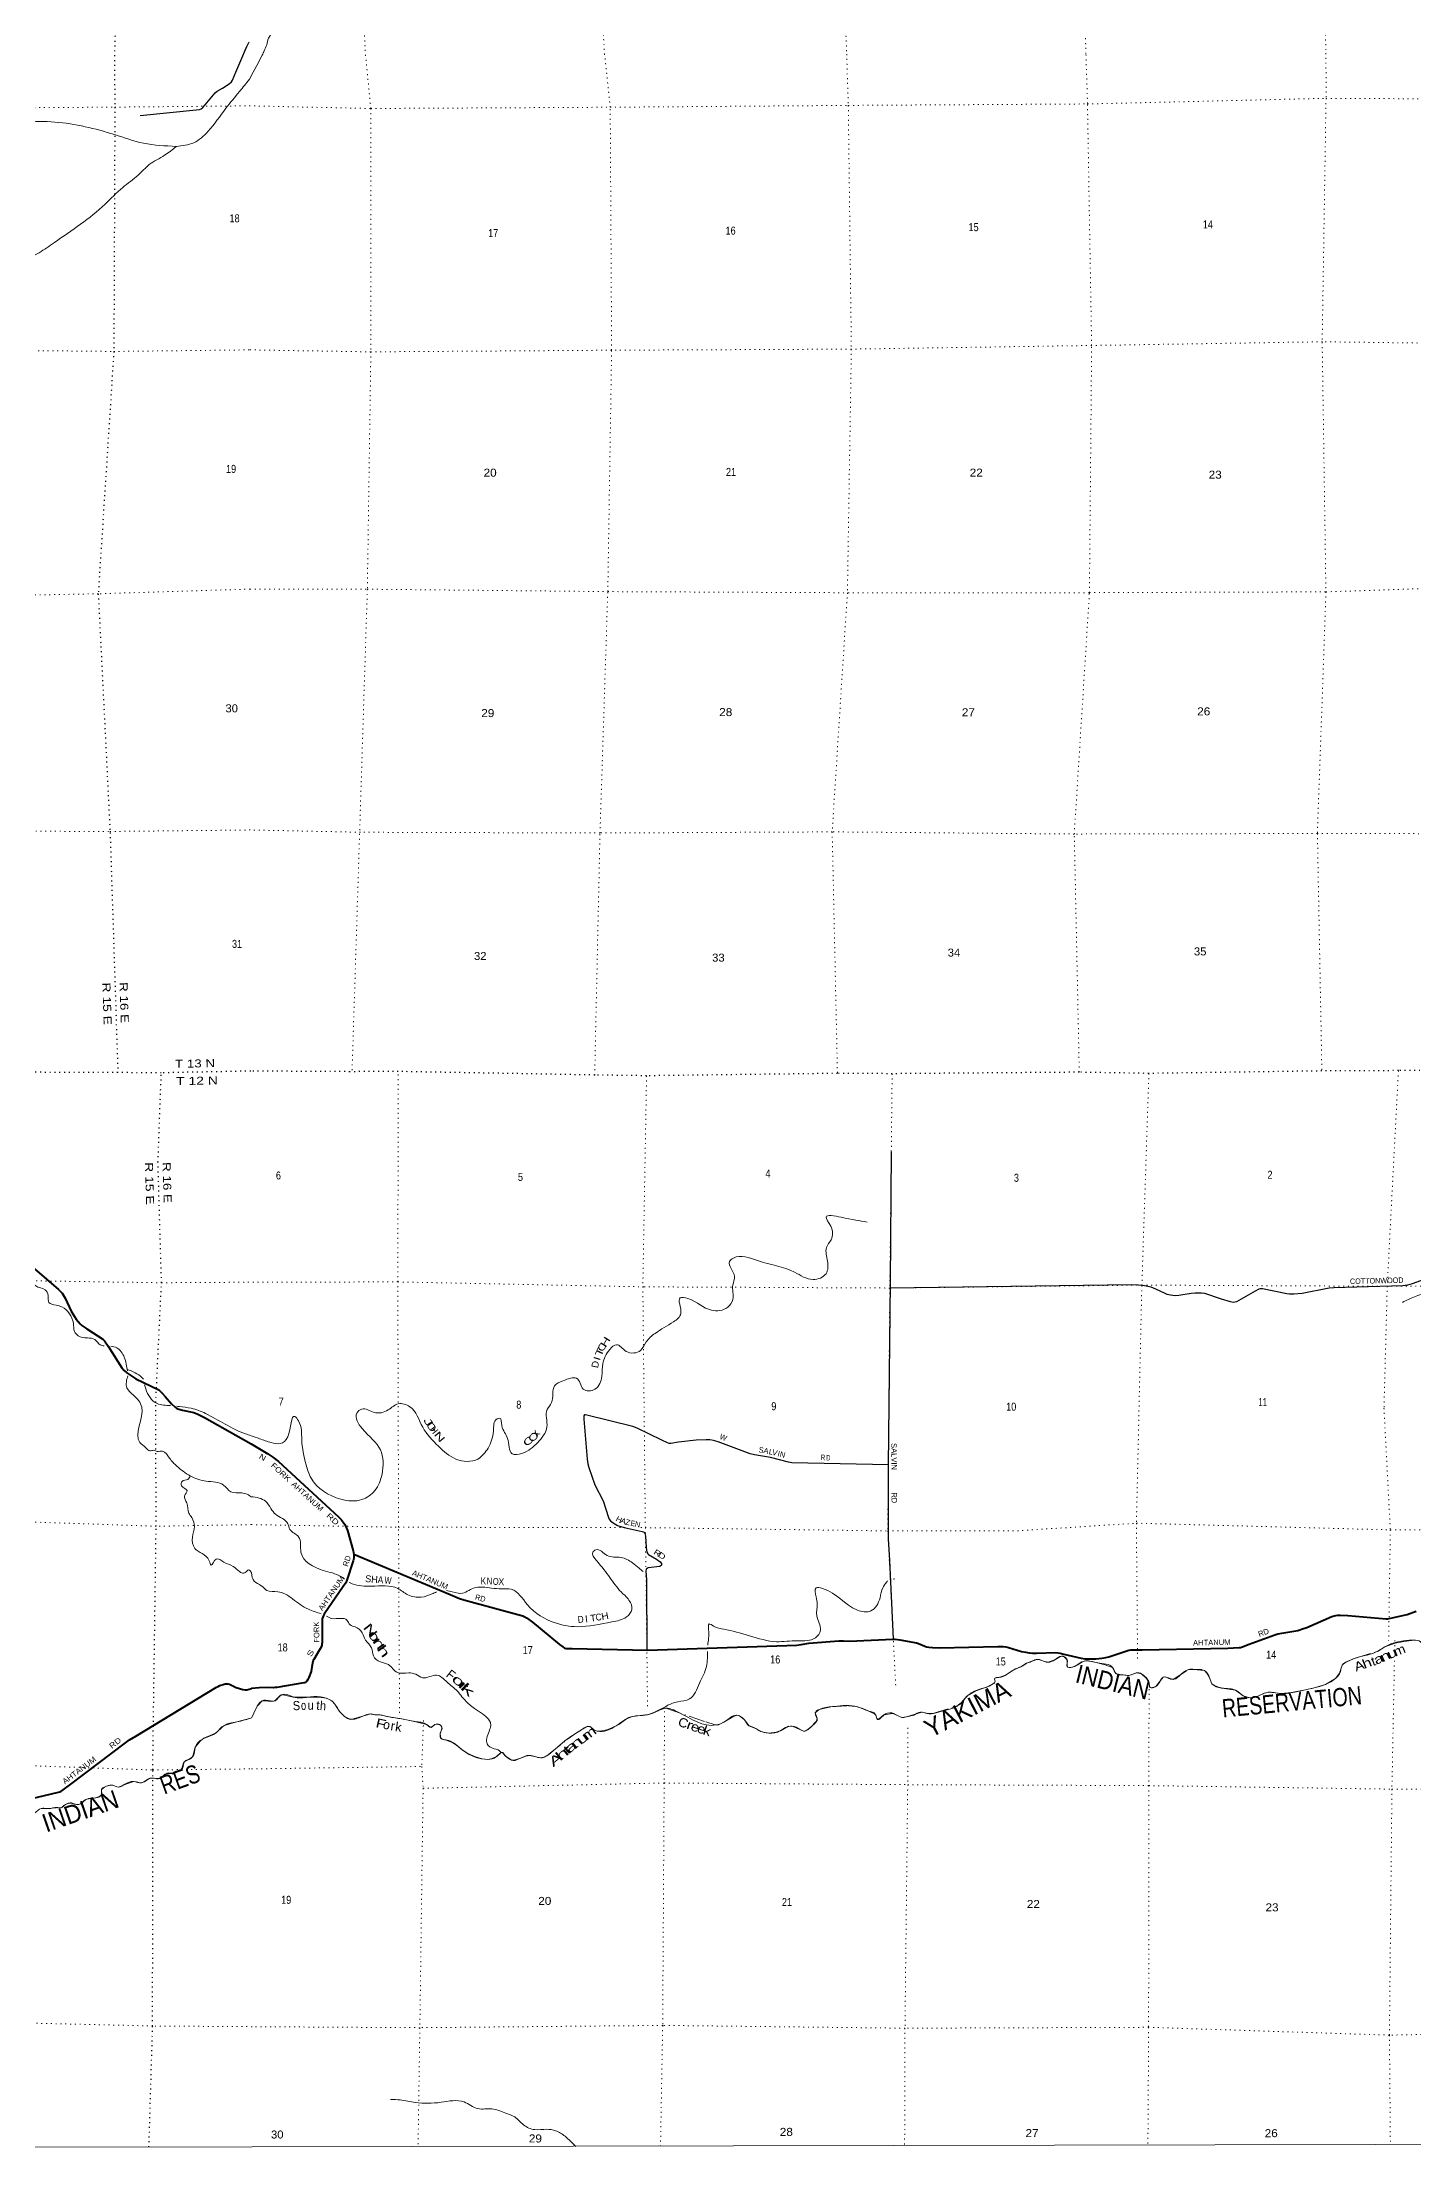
# Model space of a CAD drawing. Header units: feet. Extents: x -6 to 252658, y -374658 to -170635.
# Drawn here: x 26989 to 56992, y -366365 to -320318 of the extents above; entities that cross this region are included whole.
import ezdxf
from ezdxf.enums import TextEntityAlignment as Align

# ---------------------------------------------------------------- set-up
doc = ezdxf.new("R2010")
doc.units = ezdxf.units.FT
doc.header["$LTSCALE"] = 70
doc.linetypes.add('DOT_DASHED', pattern=[7.7, 5, -1.2, 0.3, -1.2])
doc.linetypes.add('DOTTED', pattern=[1.5, 0.3, -1.2])
for name, color, linetype, lineweight in [('26', 7, 'Continuous', 40), ('27', 7, 'Continuous', 13), ('29', 7, 'Continuous', 25), ('30', 7, 'Continuous', 13), ('39', 7, 'Continuous', 13), ('4', 7, 'Continuous', 13), ('44', 7, 'DOT_DASHED', 13), ('6', 7, 'DOTTED', 25), ('7', 7, 'DOTTED', 13)]:
    doc.layers.add(name, color=color, linetype=linetype, lineweight=lineweight)
doc.layers.add('41', color=7, linetype='Continuous')

msp = doc.modelspace()

# ---------------------------------------------------------------- linework, layer by layer
at = {"layer": '26'}
for points in [[(26505.6, -346874.56), (27349.93, -347591.6), (27427.03, -347677.85), (27493.44, -347785.36), (27626.37, -348069.49)], [(27626.37, -348069.49), (27733.82, -348246.96), (27819.87, -348345.28), (27858.1, -348383.52), (27963.63, -348457.3), (28319.48, -348684.26), (28351.11, -348715.92), (28369.57, -348739.66), (28433.55, -348835.85), (28732.14, -349305.83), (28782.17, -349366.2), (28841.98, -349419.01), (29040.14, -349544.77), (29545, -349790.9), (29617.92, -349859.52), (29680.77, -349934.37), (29815.66, -350096.94), (29898.38, -350170.77), (29934.3, -350194.55), (29976.48, -350210.38), (30058.76, -350229.99), (30308.67, -350286.88), (30397.78, -350320.41), (30542.01, -350393.6), (31561.74, -350972.13)], [(31561.74, -350972.13), (31925.86, -351186.41), (32032.43, -351259.78), (32158.56, -351357.14), (33474.4, -352562.27), (33529.02, -352620.47), (33572.65, -352681.59), (33607.55, -352733.98), (33646.1, -352813.29), (33665.73, -352867.87), (33791.54, -353306.64), (33801.04, -353355.7), (33804.36, -353384.14)], [(33804.36, -353384.14), (33809.02, -353424), (33804.63, -353468.18), (33788.89, -353526.44), (33654.15, -353952.31), (33629.38, -354007.37), (33573.78, -354090.92), (33155.93, -354697.6), (33139.97, -354725.57), (33126.89, -354760.5), (33116.7, -354799.79), (33113.69, -354848.26), (33111.56, -355047.13), (33115.43, -355276.13), (33112.35, -355319.35), (33110.18, -355334.64), (33105.08, -355373.19), (33089.08, -355413.94), (33055.09, -355470.98), (32928.52, -355681.91), (32916.74, -355704.28), (32910.92, -355726.11), (32890.28, -355844.63), (32883.29, -355899.29), (32871.65, -355945.86), (32823.9, -356081.67), (32800.39, -356126.32), (32778.57, -356159.79), (32763.66, -356178.36), (32758.57, -356183.45), (32751.3, -356187.82), (32738.94, -356192.18), (32715.44, -356198.18), (32123.31, -356294.66), (32081.16, -356300.69), (32044.82, -356303.15), (31908.56, -356298.69), (31739.39, -356304.61), (31569.1, -356320.91)], [(33804.36, -353384.14), (35911.84, -354265.47), (36120.52, -354351.83), (36210.68, -354381.03), (37475.02, -354721.32), (37502.95, -354728.14), (37529.13, -354742.69), (37581.36, -354775.55), (37711.75, -354869.95), (38305.52, -355354), (38376.34, -355411.41), (38415.85, -355436.35), (38444.7, -355444.88), (38466.51, -355446.34), (38578.42, -355448.39), (40230.17, -355480.38), (43493.65, -355369.61), (43589.05, -355360.47), (43756.59, -355329.41), (44414.93, -355277.12), (44514.07, -355276.06), (44645.73, -355281.12), (45595.08, -355240.86), (45647.8, -355241.87), (45745.59, -355256.92), (46112.84, -355321.16), (46136.5, -355326.28), (46156.86, -355333.56), (46297.43, -355397.48), (46334.3, -355410.69), (46380.84, -355417.97), (46461.99, -355425.59), (46622.55, -355429.59), (47889, -355399.34), (48007.63, -355402.7), (48070.18, -355409.97), (48123.8, -355421.42), (48412.76, -355507.77), (48502.14, -355527.85), (48577.31, -355539.9), (48651.23, -355547.5), (48735.86, -355547.92), (49153.33, -355535.83), (49203.18, -355538.05), (49255.54, -355548.24), (49337.96, -355565.94), (49715.22, -355656.3), (49792.23, -355669.03), (49885.31, -355673.39), (50032.32, -355668.32), (50166.75, -355656.66), (50251.1, -355645.02), (50317.34, -355628.12), (50758.7, -355482.02), (50801.13, -355475.42), (50822.7, -355473.31), (51050, -355473.38), (52918.56, -355435.05), (53167.43, -355422.97), (53198.51, -355420.19), (53221.78, -355412.91), (53388.25, -355348.63), (53948.34, -355143.69), (54012.99, -355127.67), (54102.9, -355111.53), (54450.16, -355049.23), (54496.59, -355039.63), (54535.86, -355025.08), (54647.85, -354984.33), (55198.96, -354747.85), (55244.9, -354731.83), (55284.17, -354721.65), (55327.81, -354714.37), (55375.6, -354713.69), (55548.2, -354725.72), (56387.36, -354796.6), (56421.54, -354795.88), (56453.32, -354789.92), (56778.5, -354719.59), (56846.23, -354701.28), (57039.47, -354631.18)], [(26457.77, -358799.34), (27347.07, -358589.58), (27373.41, -358581.4), (27401.16, -358569.05), (27445.83, -358537.91), (27613.32, -358414.31), (28813.26, -357504.82), (28896.91, -357445.28), (29036.05, -357359.69), (30800.42, -356291), (30836.56, -356273.43), (30877.68, -356256.45), (30967.57, -356225.68), (30990.27, -356218.39), (31001.57, -356215.82), (31008, -356215.56), (31021.36, -356215.56), (31048.61, -356218.14), (31086.12, -356224.37), (31102.07, -356228.94), (31116.2, -356235.88), (31200.28, -356285.33), (31213.11, -356291.18), (31231.35, -356297.6), (31376.77, -356338.61), (31431.83, -356350.07), (31453.42, -356350.07), (31469.14, -356347.2), (31569.1, -356320.91)]]:
    msp.add_lwpolyline(points, dxfattribs=at)
at = {"layer": '29'}
for points in [[(31380.44, -320616.6), (31414.08, -320530.26), (31436.05, -320477.16), (31464.43, -320413.07), (31490.07, -320366.38), (31502.76, -320341), (31512.04, -320326.1), (31517.76, -320318.35)], [(29135.28, -321924.41), (30432.79, -321789.45), (30468.95, -321776.72), (30506.53, -321746.64), (30554.13, -321692.14), (30773.19, -321429.21), (30820.73, -321393.17), (30932.75, -321328.16), (31082.32, -321227.71), (31128.81, -321183.29), (31153.74, -321148.74), (31226.87, -320973.6), (31380.44, -320616.6)], [(45560.78, -344585.2), (45535.06, -347442.95), (45494.51, -351440.32), (45490.23, -353044.42), (45520.1, -353519.25), (45603.12, -355232)], [(57868.24, -347145.11), (56951.03, -347473.81), (56853.83, -347502.76), (56748.57, -347518.05), (55237.7, -347555.4), (55137.55, -347566.4), (54550.33, -347681.22), (54364.22, -347698.3), (54271.01, -347698.3), (54210.11, -347691.92), (53680.87, -347582.11), (53626.06, -347579.48), (53603.51, -347590), (53516.4, -347628.73), (53108.2, -347863.96), (53075.82, -347874.29), (53045.75, -347877.3), (52982.15, -347864.72), (52782.62, -347802.42), (52417.34, -347681.76), (52349.6, -347671.44), (52208.37, -347671.23), (52117.41, -347683.21), (51846.93, -347726.77), (51769.38, -347731.39), (51667.15, -347719.36), (51591.98, -347701.31), (51555.18, -347685.68), (51343.98, -347585.05), (51245.75, -347546.31), (51099.49, -347516.58), (50971.5, -347500.58), (50825.24, -347496), (45532.52, -347562.37)], [(45497.08, -351425.97), (43389.53, -351383.48), (43314.01, -351370), (42916.74, -351269.54), (42571.13, -351209.81), (42478.47, -351187.94), (41776.38, -350924.71), (41675.52, -350897.3), (41589.96, -350882.59), (41511.78, -350879.58), (41297.47, -350887.51), (40908.92, -350933.93), (40740.62, -350960.41), (40705.97, -350960.81), (40663.87, -350948.77), (40543.15, -350892.09), (40003.24, -350629.36), (39907.67, -350592.3), (38903.41, -350339.6), (38870.33, -350333.58), (38849.34, -350338.42), (38837.26, -350357.65), (38840.52, -350432.83), (38910.97, -351302.17), (38925.97, -351406.04), (38947.02, -351490.28), (39074.12, -351864.79), (39261.13, -352216.51), (39377.99, -352581.61), (39393.52, -352616.88), (39423.59, -352649.97), (39449.12, -352675.56), (39498.89, -352713.51), (39573.93, -352752.26), (39644.57, -352777.84), (39718.21, -352800.14), (40113.63, -352883.12), (40153.48, -352902.98), (40169.27, -352926.74), (40182.73, -352989.73), (40202.62, -353233.23), (40218.05, -353336.6), (40236.09, -353375.71), (40253.25, -353392.58), (40424.46, -353490.8), (40504.52, -353547.96), (40533.68, -353584.37), (40537.59, -353602.11), (40534.58, -353620.16), (40499.11, -353648.37), (40242.71, -353684.03), (40200.83, -353710.41), (40194.06, -353755.94), (40208.42, -353945.09), (40214.26, -355480.92)]]:
    msp.add_lwpolyline(points, dxfattribs=at)
at = {"layer": '39'}
msp.add_line((45602.58, -353931.14), (45638.81, -353924.99), dxfattribs=at)
msp.add_lwpolyline([(31522.75, -321131.21), (31607.82, -320976.89), (31722.09, -320761.96), (31767.8, -320665.92), (31801.83, -320601.33)], dxfattribs=at)
for points in [[(31801.83, -320601.33), (31845.67, -320507.18), (31900.6, -320375.86), (31941.32, -320232.62), (31990.73, -320147.61), (32021.99, -320060.79), (32101.48, -319965.4), (32192.62, -319831.67), (32274.35, -319758.37), (32402.36, -319682.56), (32466.61, -319667.78), (32514.82, -319659.21), (32574.9, -319630.39), (32680.13, -319496.51), (32796.36, -319448.98), (32853.36, -319321.65), (32900.53, -319216.56), (32994.01, -319112.97), (33109.64, -319009.14), (33205.24, -318915.58), (33270.46, -318804.25), (33315.71, -318707.22), (33309.1, -318655.01), (33356.12, -318535.83), (33354.97, -318429.26), (33335.92, -318342.99), (33333.39, -318294.75), (33364.46, -318189.83), (33405.46, -318072.73), (33474.86, -317975.44), (33564.75, -317912.11), (33660.68, -317848.72), (33693.96, -317761.87), (33707.03, -317667.21), (33717.45, -317514.25), (33766.26, -317374.94), (33837.24, -317237.41), (33886.25, -317116.21), (33917.45, -317023.35), (33980.75, -316920.09), (34029.89, -316810.95), (34111.1, -316689.4), (34173.14, -316656.54), (34231.49, -316653.89), (34315.97, -316648.94), (34373.16, -316539.72), (34422.63, -316460.74), (34556.61, -316378.83), (34670.39, -316291.11), (34717.8, -316208.13), (34769.37, -316137.18), (34853.59, -316108.1), (34929.01, -316008.73), (35018.75, -315931.32), (35118.64, -315861.85), (35188.54, -315810.81), (35292.41, -315737.27), (35377, -315742.38), (35473.65, -315745.35), (35517.45, -315700.62), (35583.24, -315641.58), (35685.47, -315602.25), (35781.9, -315585.1), (35922.09, -315519.21), (36016.46, -315498.07), (36047.73, -315411.25), (36081.05, -315328.43), (36134.89, -315281.58), (36182.65, -315230.78), (36378.84, -315132.1), (36464.78, -315074.85), (36505.97, -314975.85), (36573.23, -314866.52), (36673.19, -314803.08), (36754.99, -314735.81), (36842.34, -314624.25), (36901.98, -314555.22), (36901.77, -314535.11), (36875.12, -314491.15), (36856.53, -314447.11), (36889.96, -314374.34), (36893.27, -314307.94), (36898.65, -314247.55), (36986.06, -314140), (37053.46, -314044.74), (37135.52, -314001.61), (37218.19, -314014.78), (37284.52, -314006.01), (37358.9, -313997.15), (37417.12, -313982.44), (37442.45, -313905.74), (37498.31, -313858.87), (37595.62, -313737.14), (37653.37, -313493.16), (37666.04, -313362.3), (37672.46, -313211.39), (37681.37, -313104.7)], [(31522.75, -321131.21), (31308.37, -321396.13), (31009.08, -321764.42), (30618.17, -322268.14), (30305.95, -322517.9), (29922.08, -322597.29)], [(29922.08, -322597.29), (29207.04, -322528.44), (28573.68, -322340.32), (27267.43, -322064.92), (26601.36, -322088.19), (26091.4, -322269.1), (25043.43, -322649.23), (24624.22, -322853.56), (24287.91, -323111.54), (23190.64, -323634.83), (22805.54, -323824.82), (22286.91, -323919.33), (21474.65, -324046.28), (20942.48, -323935.8), (20626.22, -323900.05), (20239.99, -323931.2), (19876.76, -323801.3), (19547.64, -323657.07), (19217.12, -323597.3), (18908.13, -323452.91), (18573.94, -323443.44), (18259.31, -323355.39), (17771.89, -323027.4), (17192.05, -323005.76), (16705.04, -323017.58), (16317.79, -322905.97), (15927.48, -322931.12), (15486.2, -322864.16), (15101.39, -322812.86), (14735.82, -322636.74), (14244.14, -322276.6), (13958.08, -322242.62), (13624.64, -322337.71), (13306.63, -322340.18), (12827.67, -322351.94), (11908.89, -322501.84), (11049.74, -322544.7), (10528.86, -322323.53), (10203.83, -322187.31), (9448.52, -322116.76), (9141.22, -322207.62), (8630.73, -322314.14), (7647.57, -322468.55), (7311.57, -322487.25), (6798.32, -322489.22), (6621.88, -322585.1), (6426.65, -322586.61), (6247.72, -322616.15), (5998.38, -322650.26), (5725.58, -322783.08), (5522.29, -322782.65), (5087.28, -322747.82), (4604.15, -322739.5), (3820.49, -322926.56), (3382.54, -323044.57), (2963.57, -323001.58), (2502.93, -323041.35), (2008.58, -323153.77), (1473.4, -323184.06), (1215.27, -323115.69), (603.26, -323098.32), (240.87, -323087.06), (-2.49, -323113.07)], [(29924.78, -322596.73), (29667.84, -322792.3), (29333.16, -322995.97), (29089.23, -323225.09), (28751, -323495.15), (28367.16, -323862.08), (27258.04, -324699.14), (26921.49, -324922.94), (26558.38, -325092.66), (25849.57, -325331.41), (25676.91, -325393.07)], [(16091.92, -344005.03), (16363.24, -343948.64), (16527.08, -343778.46), (16756.34, -343750.54), (16926.25, -343586.34), (17098.77, -343504.57), (17462.23, -343385.13), (17825.42, -343281.59), (18165.99, -343283.15), (18573.45, -343406.66), (18889.8, -343454.48), (19112.18, -343307.97), (19499.48, -343144.1), (19962.47, -343150.56), (20347.91, -343008.83), (20475.49, -342834.91), (20597.7, -342755.54), (20876.03, -342833.81), (21215.93, -342796.99), (21427.16, -342781.27), (21573.52, -342983.23), (21743.29, -343080.44), (21928.48, -343083.02), (22163.57, -343024.9), (22442.02, -343121.26), (22681.99, -343183.75), (22839.19, -343212.69), (22910.61, -343348.87), (23080.7, -343490.32), (23274.54, -343577.29), (23425.65, -343879.74), (23609.85, -344025.1), (23799.69, -344114.12), (23861.62, -344330.8), (23991.75, -344514.79), (24100.96, -344588.34), (24092.19, -344769.38), (24125.66, -344946.07), (24218.18, -344937.31), (24265.44, -345071.66), (24366.99, -345199.57), (24417.78, -345265.53), (24809.75, -345473.62), (24951.41, -345581.1), (25109.07, -345674.39), (25165.07, -345623.68), (25217.6, -345651.43), (25266.71, -345763.65), (25484.41, -345808.21), (25664.54, -345947.57), (25948.74, -346285.19), (26164.61, -346637.41), (26232.2, -346801.77), (26281.65, -346962.25), (26408.96, -347031.64), (26470.23, -347155.84), (26608.06, -347291.5), (26778.15, -347432.95), (26851.21, -347516.83), (27053.08, -347599.72), (27118.39, -347725.89), (27137.61, -347880.58), (27292.98, -347935.67), (27422.1, -347976.9), (27672.21, -348332.88), (27697.64, -348511.64), (27776.81, -348605.54), (27980.43, -348652.21), (28143.75, -348691.16), (28257.28, -348804.9), (28344.29, -348828.88)], [(63109.18, -345331.78), (62956.75, -345375.01), (62783.52, -345438.69), (62495.63, -345516), (62032.23, -345709.27), (61600.9, -345922.77), (61324.25, -346156.99), (61177.39, -346176.53), (60739.98, -346398.06), (60430.48, -346378.75), (60060.21, -346447.69), (59725.64, -346609.29), (59328.4, -346837), (59003.49, -347073.04), (58687.73, -347097.96), (58238.09, -347351.61), (57918.07, -347422.76), (57585.91, -347507.94), (57319.84, -347641.65), (57001.62, -347753.03), (56741.63, -347876.7)], [(45030.28, -346121.64), (44463.91, -346014.86), (44134.25, -346007.54), (44235.72, -346209.05), (44244.22, -346506.72), (44144.82, -346677.27), (44167.38, -346975), (44133.79, -347248.38), (43851.67, -347375.98), (43446.4, -347217.54), (42635.55, -346960.99), (42109.11, -346906.65), (42026.3, -346980.73), (42133.13, -347310.97), (42095.98, -347495.84), (42094.32, -347811.57), (41984.87, -347982.09), (41628.69, -348047.07), (41111.36, -347789.64), (40944.58, -347774.91), (40958.88, -348114.84), (40801.11, -348299.25), (40395.68, -348555.08), (40199.7, -348741.35), (40076.1, -348925.89), (39766.39, -348946.8), (39548.02, -348801.15), (39404.75, -348903.16), (39253.55, -349217.68), (39228.77, -349493.73), (39080.55, -349772.69), (38825.23, -349773.71), (38677.71, -349533.82), (38547.04, -349533.31), (38381.89, -349590.99), (38198.38, -349698.87), (38132.11, -350068.65), (38036.84, -350219.11), (38028.81, -350601.18), (37828.01, -350940.27), (37482.97, -351180.26), (37269.85, -351185.46), (37169.08, -350849.22), (37043.89, -350569.19), (36992.46, -350408.1), (36942.12, -350423.99), (36858.28, -350693.15), (36741.76, -351062.74), (36519.37, -351301.19), (36040.89, -351303.35), (35658.37, -351022.31), (35312.76, -350604.67), (35029.63, -350157.11), (34778.65, -350095.8), (34558.83, -350227.68), (34248.94, -350282.78), (33975.92, -350209.31), (33872.93, -350297.4), (33989.76, -350637.73), (34389.41, -351101.83), (34422.81, -351632.89), (34266.14, -351990.25), (33983.66, -352188.25), (33519.31, -352178.39), (32870.35, -351719.35), (32761.3, -351427.32), (32667.69, -350875.92), (32595.44, -350467.39), (32519.53, -350374.58), (32360.41, -350816.4), (32194.79, -350964.57), (32002.06, -350941.95), (31741.53, -350857.35), (31561.62, -350791.32)], [(28493.26, -348830.74), (28620.03, -348868.44), (28786.56, -349076.27), (28853.74, -349373.12)], [(28862.05, -349480.87), (28843.66, -349743.41), (28987.72, -349905.17), (29168.71, -350165.17), (29125.93, -350939.66), (29253.55, -351053.28), (29346.63, -351122.94), (29425.04, -351110.26), (29507.73, -351133.75), (29622.44, -351130.85), (29774.48, -351282.49), (29934.73, -351456.19), (30228.11, -351669.07), (30579.16, -351784.98), (30956.18, -351872.54), (31116.21, -352016.07), (31353.92, -352044.39), (31476.9, -352071.59), (31562.95, -352125.54)], [(28849.69, -349341.72), (29172.16, -349519.67), (29208.27, -349558.89)], [(29230.43, -349676.65), (29254.46, -349770.38), (29504.3, -350088.16), (29795.12, -350129.43)], [(29932.85, -350147.93), (29983.82, -350154.82), (30251.85, -350190.99), (30562.4, -350305.23), (31435.27, -350750.81), (31562.46, -350791.59)], [(30226.94, -351667.79), (30174.32, -351747.9), (30049.84, -351791.1), (30040.46, -351887.69), (30157.95, -351991.34), (30104.42, -352106.37), (30153.84, -352262.83), (30197.69, -352483.68), (30262.81, -352583.71), (30318.56, -352780.34), (30275.94, -353013.92), (30325.97, -353254.83), (30641.9, -353525.84), (30684.84, -353620.02), (30794.62, -353490.47), (30960.15, -353557.56), (31166.1, -353648.45), (31432.75, -353783.12), (31510.84, -353726.21), (31563.59, -353784.11), (31564.72, -353788.37)], [(31562.95, -352125.54), (31876.58, -352226.29), (31992.34, -352385.62), (32094.22, -352510.7), (32362.53, -352716.87), (32408.13, -352839.73), (32598.26, -353003.37), (32650.77, -353341.43), (33139.23, -353737.51), (33520.69, -353868.73), (33604, -353924.7)], [(35831, -354179.69), (35897.12, -354188.68), (36148.14, -354241.95), (36426.19, -354124.38), (36820.22, -354125.91), (37037.27, -354138.83), (37250.32, -354149.71), (37602.38, -354486.93), (38207.44, -354883.46), (38689.49, -354967.8), (39449.97, -354862.16), (39772.19, -354754.82), (39885.63, -354590.35), (39804.41, -354360.77), (39654.42, -354209.36), (39408.79, -353894.67), (39111.21, -353519.45), (39031.73, -353340.16), (39098.37, -353284.11), (39344.98, -353409.75), (39650.34, -353453.18), (39899, -353572.8), (40049.16, -353690.03), (40135.24, -353760.75)], [(31564.72, -353788.37), (31628.21, -353970.94), (31782.48, -354072.09), (31902.58, -354173.11), (32145.68, -354202.22), (32466.51, -354360.33), (32812.22, -354586.7), (33091.03, -354687.31), (33094.55, -354688.68)], [(33707.42, -354003.67), (33772.98, -354029.57), (34192.87, -354083.5), (34765.58, -354131.98), (34988.01, -354269.6), (35281.24, -354323.03), (35516.83, -354251.55), (35615.76, -354209.47)], [(41546.09, -355370.18), (41566.01, -355031.3), (41576.71, -354908.66), (41674.97, -354955.3), (41897.76, -355024.54), (42459.92, -355167.51), (43050.3, -355296.51), (43512.8, -355274.18), (43905.16, -355211.35), (44012.58, -355044.85), (43931.81, -354728.8), (43943.22, -354469.41), (43915.87, -354316.47), (43918.9, -354121.4), (44053.55, -354129.97), (44819.03, -354605.56), (45116.48, -354622.81), (45315.01, -354333.99), (45374.42, -354121.04), (45461.56, -353988.65), (45476.44, -353966.56)], [(33207.94, -354736.34), (33328.71, -354787.91), (33662.25, -354829.55), (33724.06, -354926.32), (33834.39, -354973.01), (33990.51, -355104.34), (34062.07, -355259.47), (34191.84, -355432.93), (34233.17, -355602.02), (34387.25, -355739.37), (34561.85, -355798.37), (34757.98, -355968.07), (35007.21, -355979.1), (35159.84, -356009.86), (35306.2, -356084.84), (35618.11, -356027.73), (35842.49, -356177.43), (36068.64, -356373.38), (36284.43, -356627.62), (36802.48, -357132.41), (36714.61, -357403.56), (36721.99, -357530.29), (36874.23, -357635.46), (37020.58, -357712.45), (37025.09, -357721.58)], [(48520.97, -355764.88), (48621.35, -355730.72), (48729.75, -355686.52), (48986.62, -355742.74), (49141.19, -355692.51), (49285.74, -355612.15), (49400.1, -355680.43), (49418.06, -355851.18), (49568.59, -355837.1), (49815.53, -355714.55), (50076.41, -355760.72), (50399.48, -355861.13), (50485.69, -355999.73), (50636.21, -356021.81), (50754.61, -356035.86), (50973.42, -355973.57), (51109.84, -356059.93), (51200.07, -356192.5), (51222.08, -356294.95), (51334.48, -356284.9), (51527.29, -356065.92), (51735.99, -356116.12), (51902.64, -356007.64), (52097.39, -355897.14), (52213.8, -355905.16), (52382.38, -355915.19), (52504.72, -356045.75), (52582.89, -356222.51), (52783.53, -356310.88), (53102.61, -356361.07), (53265.11, -356483.59), (53465.78, -356521.74), (53807.05, -356403.19), (54069.95, -356429.28), (54427.23, -356389.07), (54933.07, -356272.52), (55244.25, -356125.85), (55384.85, -355949.07), (55431.11, -355800.42), (55547.57, -355722.07), (55774.41, -355635.67), (56153.81, -355527.16), (56342.54, -355414.65), (56978.86, -355263.94), (57139.4, -355298.07), (57259.72, -355460.77), (57412.24, -355478.84), (57508.64, -355380.4), (57739.5, -355294), (57972.26, -355376.34), (58453.93, -355404.42), (58612.57, -355261.78), (58751.11, -355183.43), (58937.73, -355233.63), (59138.33, -355390.3), (59497.53, -355478.65), (59650.08, -355452.52), (59872.85, -355460.54), (60079.55, -355504.71), (60204.04, -355420.33), (60344.62, -355269.66), (60515.26, -355205.37), (60597.48, -355313.83), (60669.68, -355390.16), (60842.3, -355372.07), (60958.8, -355229.43), (61049.21, -355074.75), (61139.53, -355074.74), (61195.68, -355141.03), (61304.06, -355145.04), (61430.5, -355147.03), (61426.4, -355273.58), (61454.46, -355337.86), (61707.28, -355440.29), (61919.98, -355510.57), (62164.87, -355456.31), (62291.29, -355482.42), (62431.74, -355560.75), (62578.23, -355590.86), (62648.44, -355651.12), (62742.81, -355576.79), (62732.87, -355426.13), (62823.23, -355361.84), (62913.49, -355446.2), (62973.61, -355590.83), (63053.88, -355604.88), (63134.39, -355556.84)], [(31569.44, -356963.45), (31671.44, -356754.7), (31789.95, -356598.01), (32082.99, -356585.93), (32221.55, -356459.37), (32522.57, -356513.58), (32855.74, -356503.5), (33152.77, -356517.54), (33337.36, -356601.89), (33509.82, -356838.9), (33762.6, -356993.56), (34017.54, -356917.2), (34162.07, -356877.01), (34264.42, -356893.07), (34378.82, -356897.08), (34571.46, -356941.26), (34850.41, -356983.41), (35145.4, -357041.64), (35404.26, -357113.93), (35484.51, -357168.16), (35604.98, -357097.85), (35727.37, -357152.07), (35695.16, -357312.77), (35721.18, -357419.24), (35819.51, -357441.32), (36038.21, -357545.76), (36210.72, -357686.36), (36738.45, -357869.11), (36923.13, -357810.84), (37049.63, -357718.42), (37131.87, -357800.77), (37240.2, -357879.1), (37250.23, -357885.13), (37430.88, -357852.97), (37643.67, -357782.65), (37794.17, -357816.78), (37926.63, -357832.84), (38115.36, -357724.35), (38522.99, -357392.87), (38806.1, -357208.04), (38962.68, -357147.76), (39034.9, -357206.01), (39131.21, -357250.19), (39544.73, -357135.66), (39865.97, -356940.78), (40277.45, -356884.5), (40636.79, -356751.89), (40903.66, -356838.24), (41726.36, -357117.38), (41923.1, -357039.02), (42170.05, -356904.42), (42344.6, -357000.82), (42446.87, -357133.39), (42591.34, -357191.63), (42673.6, -357239.83), (42822.09, -357288.03), (43072.97, -357271.94), (43356.05, -357141.34), (43520.59, -357189.54), (43642.98, -357249.79), (43841.75, -357127.24), (43940.19, -356980.59), (43912.13, -356918.32), (43902.14, -356841.99), (44018.6, -356763.64), (44313.67, -356711.38), (44827.46, -356721.38), (45070.25, -356813.76), (45210.69, -356882.05), (45258.79, -356994.53), (45435.48, -356876), (45618.13, -356869.96), (45804.73, -356952.3), (45929.17, -356934.21), (46053.63, -356900.05), (46200.18, -356833.75), (46348.68, -356865.87), (46517.28, -356857.82), (46615.64, -356827.68), (46999.06, -356705.11), (47244.07, -356466.05), (47535.18, -356321.39), (47667.66, -356283.22), (47774.07, -356224.95), (47828.29, -356182.76), (47824.33, -356094.38), (47914.66, -356076.29), (48051.16, -356034.1), (48239.9, -355909.54), (48408.54, -355837.21), (48520.97, -355764.88)], [(40573.36, -356748.62), (40648.57, -356702.95), (40890.31, -356609.37), (41145.95, -356548.02), (41368.91, -356200.97), (41519.58, -355837.56), (41538.58, -355664.68), (41541.12, -355507.87)], [(31569.44, -356963.45), (31288.24, -357039.41), (30992.42, -357118.04), (30770.31, -357303.61), (30494.31, -357428.58), (30342.65, -357592.47), (30275.02, -357817.13), (30095.53, -357930.61), (30026.22, -358099), (29895.28, -358156.5), (29895.27, -358158.51), (29718.36, -358175.55), (29581.11, -358281.25), (29348.02, -358283.89), (29164.61, -358381.27), (28983.95, -358354.08), (28798.74, -358415.28), (28659.75, -358474.75), (28517.34, -358433.72), (28416.79, -358449.2), (28297.85, -358516.82), (28278.95, -358655.36), (28162.09, -358708.93), (27952.92, -358745.88), (27787.49, -358859.44), (27592.81, -358824.13), (27471.96, -358875.66), (27403.34, -358927.51), (27335.03, -358927.1), (27322.98, -358925.02), (27127.97, -358945.98), (26971.26, -358945.05), (26821.96, -359048.66), (26561.41, -359280.23), (26277.61, -359364.96), (25881.53, -359410.85), (25651.98, -359495.9), (25501.9, -359732.14), (25430.56, -359902.52), (25291.46, -359982.08), (24873.19, -360041.91), (24292.28, -360084.7), (24068.92, -360143.66), (23951.48, -360295.69), (23883.28, -360616.81), (23870.15, -360797.59), (23704.49, -360951.34), (23549.15, -361056.93), (23413.52, -361228.94), (23397.43, -361230.86), (23056.94, -361389.61), (22994.15, -361475.65), (22828.54, -361619.35), (22061.08, -361950.41), (21797.03, -362093.53), (21486.6, -362264.52), (21293.27, -362339.74), (21198.14, -362457.73), (21000.33, -362611.3), (20842.24, -362843.47), (20809, -363028.14), (20665.23, -363216.19), (20515.74, -363353.96), (20370.27, -363489.75), (20245.39, -363543.27), (20011.55, -363672.51), (19910.43, -363784.44), (19825.23, -363922.59), (19672.3, -363961.88), (19420.75, -364028.72), (18951.27, -364255.03), (18569.76, -364554.2), (18511.01, -364636.24), (18541.96, -364837.38), (18394.33, -364999.28), (18338, -365013.01), (18184.54, -365140.71), (18024.9, -365294.5), (17857.58, -365389.97), (17786.4, -365534.23), (17687.01, -365692.4), (17402.55, -365889.66), (17146.82, -365984.6), (17146.83, -365982.59), (16983.59, -366066.03), (16739.68, -366201.24), (16489.61, -366358.51)], [(38663.36, -366336.49), (38426.12, -366112.17), (38219.68, -365990.7), (38026.86, -365957.77), (37763.45, -365966.8), (37516.73, -365861.26), (37326.64, -365689.58), (37107.99, -365598.23), (36826.99, -365510.65), (36521.43, -365507.45), (36216.62, -365361.47), (35713.99, -365367.55), (35153.06, -365373.41), (34817.63, -365315.79), (34610.62, -365304.93)]]:
    msp.add_spline(points, degree=3, dxfattribs=at)
at = {"layer": '4'}
msp.add_lwpolyline([(0, -183308.59), (31331.08, -183287.03), (62662.1, -183222.4), (93993, -183114.66), (125323.73, -182963.82), (156654.22, -182769.89), (187984.4, -182532.85), (219314.24, -182252.73), (250643.68, -181929.51), (252658.04, -364975.08), (221076.83, -365300.9), (189495.2, -365583.27), (157911.89, -365844.7), (126330.92, -366017.71), (94748.41, -366169.75), (63165.7, -366278.36), (31582.88, -366343.53), (0, -366365.25)], close=True, dxfattribs=at)
at = {"layer": '44'}
for points in [[(43040.71, -357278.08), (43136.99, -357247.12), (43311.05, -357146.52), (43411.75, -357151.27), (43639.27, -357249.24), (43692.06, -357243.76), (43794.86, -357172.26), (43923.4, -357032.53), (43938.23, -356967.8), (43898.99, -356849.88), (43981.01, -356776.98), (44239.19, -356718.45), (44622.12, -356695.39), (44783.97, -356711.47), (44941.3, -356759.58), (45194.29, -356873.31), (45226.46, -356900.37), (45253.41, -356991.76), (45305.82, -356978.14), (45397.83, -356892.33), (45593.29, -356866.37), (45794.14, -356951.96), (45896.15, -356941.53), (46236.45, -356834.54), (46365.01, -356866.4), (46469.8, -356866.63), (46942.37, -356724.1), (47061.54, -356667.69), (47215.96, -356486.55), (47434.25, -356363.67), (47703.63, -356266.06), (47815.87, -356193.91), (47833.47, -356169.38), (47815.99, -356107.77), (47824.08, -356094.48), (47960.7, -356063.73), (48056.64, -356031.69), (48238.15, -355910.44), (48393.52, -355846.13), (48519.14, -355766.06), (48741.73, -355683.34), (48800.7, -355687.81), (48949.19, -355743.23), (48994.8, -355741.07), (49136.24, -355694.53), (49246.65, -355628.68), (49297.76, -355610.83), (49348.57, -355634.28), (49408.6, -355690.51), (49416.08, -355718.06), (49400.63, -355816.12), (49409.16, -355845.53), (49448.09, -355858.49), (49490.33, -355857.42), (49583.87, -355831.01), (49729.37, -355739.94), (49805.55, -355714.8), (49957.82, -355732.73), (50242.08, -355805.63), (50413.39, -355870.39), (50467.47, -355990.8), (50557.23, -356011.22), (50760.49, -356036.3), (50933.91, -355974.45), (51032.19, -355996.66), (51144.35, -356100.31), (51192.51, -356178.65), (51218.08, -356288.94), (51249.6, -356308.64), (51349.19, -356274.72), (51510.35, -356073.49), (51554.17, -356063.69), (51669.61, -356114.76), (51726.5, -356120.58), (52065.53, -355901.92), (52171.71, -355901.5), (52411.62, -355924.33), (52472.28, -355993.21), (52472.28, -355993.21), (52516.19, -356066.01), (52575.27, -356215.27), (52630.79, -356255.86), (52719.35, -356292.42), (52842.08, -356323.22), (53092.79, -356357.84), (53257.35, -356479.97), (53405.32, -356520.71), (53531.55, -356507.4), (53719.96, -356421.65), (53821.31, -356403.14), (54089.24, -356427.93), (54314.14, -356405.94), (54740.57, -356323.42), (55059.19, -356229.15), (55277.8, -356097.84), (55361.91, -355987.57), (55423.32, -355810.53), (55486.36, -355753.86), (55709.83, -355658.27), (56195.11, -355508.01), (56357.11, -355408.51)], [(56357.11, -355408.51), (56583.27, -355331.82), (56773.12, -355290.54), (56998.12, -355263.01)], [(31569.44, -356963.45), (31701.15, -356702.27), (31801.85, -356588.75), (31835.13, -356575.04), (31871.58, -356571.78), (32039.61, -356593.61), (32086.56, -356584.34), (32199.27, -356465.03), (32262.35, -356461.19), (32480.49, -356511.01), (32679.4, -356508.5), (33036.57, -356508.06), (33210.47, -356530.37), (33324.51, -356592.25), (33391.65, -356661.13), (33453.5, -356767.96), (33488.6, -356817.11), (33594.96, -356921.2), (33668.68, -356977.55), (33728.23, -356996.55), (33768.93, -356991.97), (34119.43, -356887.49), (34185.75, -356875.93), (34251.68, -356891.39), (34401.04, -356900.99), (34578.14, -356942.36), (34856.9, -356984.54), (35162.75, -357045.37), (35363.49, -357101.14), (35411.11, -357116.57), (35434.54, -357131.91), (35470.94, -357161.33), (35495.1, -357169.62), (35521.05, -357157.95), (35579.48, -357105.83), (35610.76, -357098.44), (35634.9, -357101.74), (35679.89, -357115.24), (35706.57, -357131.57), (35734.52, -357162.75), (35739.91, -357195.01), (35696.44, -357296.51), (35698.65, -357375.68), (35713.1, -357409.29), (35735.21, -357430.28), (35759.27, -357436.9), (35812.94, -357439.08), (35972.69, -357510.08), (36054.28, -357556.1), (36183.24, -357667.93), (36302.4, -357738.3), (36468.18, -357814.36), (36611.54, -357855.92), (36744.85, -357869.02), (36828.82, -357850.45), (36942.9, -357798.87), (37018.62, -357723.94), (37030.69, -357717.77), (37054.91, -357721.1), (37118.97, -357789.25), (37254.42, -357886.31), (37310.26, -357887.76), (37460.42, -357843.48), (37570.6, -357797.41), (37651.46, -357782.82), (37720.61, -357796.84), (37884.43, -357833.47), (37962.44, -357823.71), (38061.61, -357765.85), (38480.66, -357424.94), (38673.1, -357290.69), (38883.44, -357164.94), (38934.39, -357148.58), (38969.5, -357149.39), (39038.65, -357208.18), (39092.55, -357238.46), (39129.79, -357250.02), (39232.39, -357247.46), (39336.62, -357222.09), (39451.99, -357177.52), (39601.11, -357105.14), (39773.69, -356985.26), (39900.04, -356930.98), (40254.67, -356889.18), (40368.09, -356847.04), (40541.81, -356755.69), (40632.67, -356750.79), (41506.76, -357051.96), (41710.93, -357113.33), (41767.03, -357118.59), (41896.84, -357053.04), (42094.11, -356936.66), (42186.19, -356902.2), (42224.12, -356910.47), (42273.76, -356941.59), (42347.49, -357003.21), (42442.21, -357130.5), (42568.34, -357180.92), (42733.53, -357264.97), (42880.53, -357293.84), (43040.71, -357278.08)], [(26976.88, -358943.44), (27002.52, -358939.31), (27027.27, -358939.11), (27095.02, -358945.63), (27131.72, -358945.7), (27297.59, -358925.68), (27320.04, -358925.01), (27358.78, -358929.82), (27389.14, -358930.08), (27410.86, -358924.86), (27427.04, -358914.62), (27466.46, -358879.05), (27537.68, -358843.5), (27601.03, -358822.32), (27629.28, -358822.44), (27664.81, -358831.89), (27739.65, -358858.74), (27769.48, -358862.17), (27793.48, -358857.56), (27840.42, -358829.51), (27907.27, -358770.52), (27933.43, -358753.67), (27969.85, -358741.44), (28158.98, -358709.79), (28240.57, -358678.91), (28283.03, -358651.89), (28291.9, -358635.63), (28293.45, -358619.78), (28285.57, -358559.81), (28289.5, -358527.91), (28354.94, -358475.99), (28399.71, -358455.1), (28456.15, -358439.45), (28506.78, -358433.95), (28534.09, -358435.68), (28619.57, -358472.79), (28656.09, -358475.73), (28816.42, -358408.77), (28991.68, -358352.37), (29049.66, -358357.84), (29133.06, -358381.33), (29180.96, -358377.33), (29220.49, -358359.01), (29324.55, -358292.31), (29374.37, -358279.54), (29514.53, -358288.47), (29562.78, -358285.74), (29613.91, -358264.16), (29681.55, -358201.99), (29722.75, -358173.59), (29752.66, -358167.36), (29858.73, -358170.22), (29895.27, -358158.51), (29917.42, -358142.37), (29995.96, -358119.27), (30021.72, -358103.97), (30043.3, -358068.05), (30083.71, -357947.77), (30107.47, -357918.84), (30150.76, -357892.42), (30231.73, -357854.82), (30270.76, -357822.93), (30294.73, -357773.86), (30338.41, -357599.12), (30451.22, -357462.33), (30528.82, -357407.88), (30764.23, -357307.29), (30811.47, -357271.31), (30918.17, -357160.27), (30969.32, -357126.39), (31217.68, -357058.25), (31569.44, -356963.45)]]:
    msp.add_lwpolyline(points, dxfattribs=at)
at = {"layer": '6'}
for points in [[(28654.7, -291354.12), (28684, -294850.05), (28724, -299958.05), (28710, -300215.05), (28708, -305515.05), (28722, -310748.05), (28706, -316510.05), (28569.3, -320605.99)], [(28569.3, -320605.99), (28579.46, -321739.04), (28557.19, -327081.91), (28216.59, -332381), (28475.22, -337599.03), (28645.54, -342851.93)], [(31550.53, -342819.05), (29595.62, -342856.62), (28645.54, -342851.93), (24261.56, -342835.68), (23319.48, -342822.89), (19562, -342880.2), (19302.68, -342874.12)], [(29325.52, -366346.51), (29406.17, -363700.03), (29408.48, -358099.93), (29483.2, -352772.74), (29473.94, -350064.27), (29600.19, -347447.24), (29522.99, -344807.66), (29595.62, -342856.62)], [(63099.88, -342801.33), (61957.11, -342776.82), (60274.4, -342780.32), (56653.56, -342808.44), (54978.87, -342815.99), (51195.05, -342869.62), (49673.33, -342843.58), (45580.02, -342875.89), (44383.88, -342869.22), (40208.04, -342921.32), (39074.27, -342904.84), (34778.49, -342827.76), (33718.99, -342831.68), (31550.53, -342819.05)]]:
    msp.add_lwpolyline(points, dxfattribs=at)
at = {"layer": '7'}
for p, q in [((56574.3, -355266.76), (56571.57, -355407.37)), ((31571.52, -358077.51), (35292.03, -358025.47))]:
    msp.add_line(p, q, dxfattribs=at)
for points in [[(49819.3, -320569.65), (49693.63, -316225.29), (49631.6, -310677.25), (49582.07, -305354.31), (49569.76, -299936.45), (49544.68, -294641.41), (49571.12, -289456.41), (49488.68, -284254.51), (49413.63, -282437.51)], [(44206.72, -285814.63), (44171.41, -289342.53), (44206.31, -294615.35), (44225.3, -299906.43), (44286.06, -305150.81), (44321.4, -310650.88), (44411.54, -316192.58), (44586.1, -320580.43)], [(33756.29, -287881.11), (33797.07, -289707.43), (33878.56, -294820.85), (33705.02, -299991.36), (33755.85, -305247.91), (33867.35, -310716.98), (33822.15, -316400.94), (34062.57, -320598.48)], [(39292.2, -320590.12), (39012.82, -316356.22), (39136.46, -310667.38), (39039.08, -305200.17), (38973.12, -299847.25), (39034.25, -294706.12), (39027.57, -291125.08)], [(54893.3, -306990.03), (54938.71, -310790.13), (54961.76, -316270.22), (55068.73, -320557.63)], [(34062.57, -320598.48), (34177, -321769.43), (34179.31, -327090.75), (34101.89, -332281.04), (33768.49, -342809.41)], [(39074.27, -342904.84), (39190.42, -337612.13), (39360.78, -332333.72), (39444.69, -327054.96), (39414.19, -321741.58), (39292.2, -320590.12)], [(44586.1, -320580.43), (44621.29, -321701.54), (44687.89, -327031.15), (44601.71, -332358.17), (44268.77, -337587.68), (44383.88, -342869.22)], [(49673.33, -342843.58), (49563.88, -337634.46), (49895.06, -332356.67), (49943.45, -326951.08), (49852.51, -321661.59), (49819.3, -320569.65)], [(55068.73, -320557.63), (55070.05, -321547.19), (54985.85, -326882.25), (55067.87, -332338.62), (54881.4, -337623.01), (54978.87, -342815.99)], [(0, -321923.94), (2440.6, -321921.82), (7673.86, -321921.41), (12924.95, -321880.66), (18148.02, -321862.23), (23352.49, -321775.59), (28579.46, -321739.04), (31521.49, -321711.54)], [(31521.49, -321711.54), (34177, -321769.43), (39414.19, -321741.58), (44621.29, -321701.54), (49852.47, -321669.64), (55070.05, -321547.19), (60264.75, -321571.45), (63040.7, -321565.49)], [(63056.17, -326860.42), (60325.12, -326939.26), (54989.93, -326870.2), (49943.45, -326951.08), (44687.89, -327031.15), (39444.69, -327054.96), (34179.31, -327090.75), (31528.83, -327047.56)], [(0, -327110.45), (2512.09, -327147.33), (7504.76, -326995.97), (12765.2, -327138.13), (18038.13, -327054.97), (23224.92, -327028.79), (28557.19, -327081.91), (31528.83, -327047.56)], [(31536.03, -332278.76), (28216.59, -332381), (23193.33, -332476.29), (17721.4, -332313.66), (12689.78, -332364.78), (7547.9, -332197.58), (2531.33, -332383.3), (0, -332341.24)], [(31536.03, -332278.76), (34101.89, -332281.04), (39360.78, -332333.72), (44617.8, -332358.23), (49895.06, -332356.67), (55067.87, -332338.62), (60250.27, -332166.87), (63070.1, -332189.55)], [(0, -337461.25), (2543.47, -337470.53), (7752.17, -337412.01), (12908.89, -337685.67), (18099.12, -337579.02), (23173.26, -337561.76), (28473.07, -337578.94), (31543.27, -337545.89)], [(63086.34, -337489.47), (60235.79, -337480.98), (57627.55, -337627.68), (54881.4, -337623.01), (49563.88, -337634.46), (44268.77, -337587.68), (39190.42, -337612.13), (33953.46, -337595.75), (31543.27, -337545.89)], [(34805.62, -356853.13), (34784.65, -352792.68), (34768.48, -347429.07), (34778.49, -342827.76)], [(40208.04, -342921.32), (40127.62, -347532.41), (40182.48, -352801.65), (40231.97, -356789.81)], [(45580.02, -342875.89), (45529.92, -347563.45), (45484.79, -352871.7), (45660.18, -356303.82)], [(51195.05, -342869.62), (51042.11, -347508.58), (50922.45, -352704.74), (50948.8, -355735.54)], [(56653.56, -342808.44), (56408.51, -347522.25), (56337.5, -350189.88), (56476.37, -352851.08), (56439.57, -355272.27)], [(0, -347328.93), (3467.27, -347334.38), (8731.37, -347142.71), (14068.33, -347006.78), (19146.07, -347212.68), (24231.49, -347366.25), (29600.19, -347447.24), (31556.87, -347434.18)], [(63111.49, -347542.56), (61769.46, -347518.22), (56411.94, -347524.54), (51042.16, -347498.53), (45529.92, -347562.31), (40147.7, -347536.51), (34768.48, -347429.07), (31556.87, -347434.18)], [(31564.16, -352736.51), (29483.2, -352772.74), (24180.2, -352590.71), (19078.52, -352415.15), (13991.38, -352301.81), (8911.53, -352363.36), (3697.17, -352474.21), (0, -352553.32)], [(40083.23, -352801.49), (40182.48, -352801.65), (45485.93, -352873.99), (48322.15, -352871.58), (50922.45, -352704.74), (56476.37, -352851.08), (61868.22, -352849.97), (63127.36, -352854.6)], [(31564.16, -352736.51), (34784.65, -352792.68), (39808.99, -352801.03)], [(56565.66, -355711.28), (56511.03, -358520.44), (56456.76, -363897.85), (56477.51, -366295.79)], [(51200.99, -356333.81), (51191.97, -358443.4), (51190.45, -363728.51), (51173.98, -366308.23)], [(40601.73, -356819.41), (40593.53, -358386.01), (40561.77, -363687.08), (40514.24, -366329.52)], [(35331.45, -357022.1), (35292.03, -358025.47), (35321.7, -358502.21), (35250.06, -363740.79), (35211.38, -366338.24)], [(45921.33, -357178), (45920.85, -358422.86), (45860.82, -363747.96), (45853.55, -366319.45)], [(0, -357721.16), (3375.88, -357377.02), (8508.29, -357628.75), (13662.87, -357602.82), (18791.98, -357673.6), (24115.55, -357917.82), (29408.48, -358099.93), (31571.52, -358077.51)], [(35321.7, -358502.21), (40593.53, -358386.01), (45920.85, -358422.86), (51191.97, -358443.4), (56511.03, -358520.44), (61832.6, -358504.98), (63144.89, -358552.85)], [(31579.27, -363715.09), (29406.17, -363700.03), (24039.16, -363574.79), (20848.83, -363516.35)], [(63158.07, -363754.15), (61778.74, -363803.96), (56450.72, -363899.84), (51190.45, -363728.51), (45860.82, -363747.96), (40561.77, -363687.08), (35250.08, -363736.77), (31579.27, -363715.09)]]:
    msp.add_lwpolyline(points, dxfattribs=at)

# ---------------------------------------------------------------- texts
at = {"layer": '27'}
for s, rotation, width, p in [('N', 329.524, 1.25, (31718.93, -351279.3)), ('FORK', 317.515, 1.15, (31980.55, -351457.64)), ('AHTANUM', 317.515, 1.1, (32430.6, -351869.36)), ('RD', 317.515, 1.3, (33194.19, -352558.3)), ('AHTANUM', 55.443, 1.1, (33117.55, -354631.9)), ('AHTANUM', 337.306, 1.05, (35066.94, -353836.27)), ('RD', 344.936, 0.95, (36449.8, -354372.9)), ('FORK', 90.968, 0.9, (33053.9, -355315.16)), ('S', 59.034, 1.35, (32871.7, -355640.56)), ('RD', 37.16, 1.2, (28512.37, -357642.38)), ('AHTANUM', 37.16, 1.1, (27488.01, -358419.59))]:
    msp.add_text(s, height=120, rotation=rotation, dxfattribs=dict(at, width=width)).set_placement(p)
for s, rotation, p in [('RD', 72.443, (33674.59, -353663.76)), ('RD', 20.098, (53611.09, -355192.55)), ('AHTANUM', 1.175, (52162.71, -355380.54))]:
    msp.add_text(s, height=120, rotation=rotation, dxfattribs=at).set_placement(p)
at = {"layer": '30'}
for s, rotation, width, p in [('COTTONWOOD', 1.416, 0.95, (55594.12, -347476.57)), ('RD', 271.405, 0.8, (45562.43, -352036.38))]:
    msp.add_text(s, height=120, rotation=rotation, dxfattribs=dict(at, width=width)).set_placement(p)
for s, rotation, width, p in [('W', 339.448, 0.9, (41866.7, -350883.82)), ('S', 350.195, 0.9, (42706.61, -351162.18)), ('N', 345.809, 0.9, (43169.62, -351262.91)), ('R', 358.845, 0.65, (44066.63, -351327.12)), ('D', 358.845, 0.65, (44182.7, -351332.83)), ('H', 332.689, 1.1, (39579.53, -352676.37)), ('A', 339.141, 1.15, (39684.93, -352714.33)), ('Z', 346.148, 1.1, (39784.92, -352743.44)), ('E', 348.148, 0.95, (39900.02, -352767.25)), ('N', 348.148, 0.85, (40002.19, -352788.21)), ('R', 327.658, 1.3, (40414.16, -353407.43)), ('D', 324.475, 1.4, (40509.71, -353466.92))]:
    msp.add_text(s, height=120, rotation=rotation, dxfattribs=dict(at, width=width)).set_placement(p, align=Align.CENTER)
for s, rotation, p in [('A', 348.695, (42812.1, -351180.92)), ('L', 348.195, (42920.06, -351201.68)), ('V', 345.809, (42999.85, -351220.33)), ('I', 345.809, (43087.15, -351241.65))]:
    msp.add_text(s, height=120, rotation=rotation, dxfattribs=at).set_placement(p, align=Align.CENTER)
msp.add_text('SALVIN', height=120, rotation=270.405, dxfattribs=at).set_placement((45561.24, -350953.14))
at = {"layer": '41'}
for s, height, rotation, width, p in [('T', 150, 65.6, 1.55, (39249.73, -348992.96)), ('C', 150, 61.148, 1.3, (39298.83, -348889.21)), ('H', 150, 58.419, 1.55, (39371.03, -348779.65)), ('D', 150, 78.197, 1.05, (39160.8, -349247.76)), ('I', 150, 73.163, 1.3, (39197.82, -349125.37)), ('J', 150, 308.134, 2, (35378.77, -350537.74)), ('O', 150, 308.09, 1.45, (35444.89, -350641.6)), ('N', 150, 309.645, 1.65, (35624.14, -350863.67)), ('C', 150, 39.887, 1.6, (37669.81, -350965.88)), ('O', 150, 40.159, 1.5, (37784.81, -350874.66)), ('A', 150, 355.542, 0.9, (34384.62, -354018.21)), ('W', 150, 355.738, 0.75, (34548.38, -354030.75)), ('K', 150, 1.036, 0.85, (36640.41, -354041.31)), ('N', 150, 358.52, 0.8, (36770.79, -354044.61)), ('O', 150, 356.586, 0.75, (36906.33, -354052.79)), ('X', 150, 357.474, 0.95, (37028.77, -354059.01)), ('N', 200, 307.802, 1.6, (34091.39, -355111.86)), ('D', 150, 3.974, 0.9, (38773.45, -354881.77)), ('I', 150, 6.725, 1.05, (38901.99, -354871.4)), ('T', 150, 6.725, 1.1, (39048.04, -354853.39)), ('C', 150, 9.03, 0.9, (39169.85, -354831.64)), ('H', 150, 11.012, 1.1, (39312.85, -354808.67)), ('o', 200, 304.696, 1.65, (34169.76, -355231.27)), ('r', 200, 305.838, 1.85, (34249.77, -355353.78)), ('t', 200, 306.344, 1.65, (34321.79, -355463.4)), ('h', 200, 305.075, 1.75, (34377.56, -355562.03)), ('u', 200, 22.98, 1.45, (56551.52, -355639.77)), ('m', 200, 22.122, 1.15, (56711.68, -355573.11)), ('A', 200, 19.796, 1.2, (55827.51, -355914.8)), ('h', 200, 21.809, 1.35, (56001.02, -355855.77)), ('t', 200, 20.287, 1.1, (56137.94, -355817.14)), ('a', 200, 24.752, 1.4, (56260.37, -355761.62)), ('n', 200, 26.428, 1.5, (56404.8, -355699.4)), ('o', 200, 320.762, 1.8, (36029.43, -356225.31)), ('r', 200, 317.409, 2.15, (36137.53, -356328.84)), ('k', 200, 316.027, 2.25, (36227.87, -356415.77)), ('S', 200, 1.885, 0.9, (32554.27, -356792.73)), ('o', 200, 1.581, 0.75, (32709.22, -356788.68)), ('u', 200, 358.872, 0.9, (32861.23, -356784.25)), ('h', 200, 355.719, 0.9, (33125.25, -356796.26)), ('F', 200, 347.259, 1.35, (34379.09, -357185.69)), ('k', 200, 351.296, 1.05, (34768.78, -357259.45)), ('u', 200, 36.914, 1.85, (38866.59, -357486.1)), ('m', 200, 36.225, 1.45, (39007.4, -357382.41)), ('C', 200, 340.342, 1.1, (40977.98, -357162.12)), ('r', 200, 340.342, 1.35, (41121.53, -357210.78)), ('e', 200, 340.342, 1.2, (41242.36, -357253.78)), ('e', 200, 340.87, 1.2, (41379.61, -357299.39)), ('k', 200, 343.523, 1.25, (41505.53, -357344.22)), ('A', 200, 39.329, 1.7, (38283.21, -357947.45)), ('h', 200, 39.329, 1.9, (38421.96, -357828.6)), ('t', 200, 39.844, 1.8, (38535.17, -357735.64)), ('a', 200, 37.969, 1.85, (38615.97, -357669.39)), ('n', 200, 38.372, 1.85, (38733.58, -357581.42))]:
    msp.add_text(s, height=height, rotation=rotation, dxfattribs=dict(at, width=width)).set_placement(p, align=Align.CENTER)
for s, height, rotation, p in [('H', 150, 308.09, (35500.73, -350712.68)), ('X', 150, 49.853, (37849.07, -350797.31)), ('S', 150, 354.08, (34114.72, -353995.6)), ('H', 150, 355.542, (34253.05, -354008.1)), ('F', 200, 322.517, (35870.73, -356098.27)), ('t', 200, 355.719, (33016.7, -356787.45)), ('o', 200, 346.907, (34503.57, -357207.84)), ('r', 200, 351.519, (34645.01, -357235.32))]:
    msp.add_text(s, height=height, rotation=rotation, dxfattribs=at).set_placement(p, align=Align.CENTER)
at = {"layer": '44'}
for s, rotation, width, p in [('INDIAN', 346.214, 0.9, (49564.93, -356179.88)), ('RESERVATION', 5.506, 0.8, (52815.59, -356956.25)), ('RES', 19.98, 0.8, (29658.26, -358640.45)), ('INDIAN', 19.144, 0.95, (27076.73, -359471.01))]:
    msp.add_text(s, height=400, rotation=rotation, dxfattribs=dict(at, width=width)).set_placement(p)
msp.add_text('YAKIMA', height=400, rotation=27.436, dxfattribs=at).set_placement((46418.46, -357408.96))
at = {"layer": '6'}
for s, rotation, width, p in [('R 15 E', 271.857, 1.3, (28306.55, -340883.04)), ('R 16 E', 271.857, 1.25, (28681.98, -340876.32)), ('T 13 N', 1.101, 1.25, (29895.81, -342747.67)), ('T 12 N', 1.101, 1.3, (29921.78, -343126.11)), ('R 15 E', 271.675, 1.3, (29236.99, -344812.77)), ('R 16 E', 271.675, 1.25, (29623.13, -344810.95))]:
    msp.add_text(s, height=175, rotation=rotation, dxfattribs=dict(at, width=width)).set_placement(p)
at = {"layer": '7'}
for s, width, p in [('18', 0.85, (31087.23, -324257.86)), ('17', 0.85, (36744.09, -324580.04)), ('16', 0.85, (41936.26, -324527.2)), ('15', 0.85, (47250.64, -324451.29)), ('14', 0.85, (52374.94, -324391.4)), ('19', 0.85, (31011.32, -329737.1)), ('20', 1.1, (36643.95, -329819.87)), ('21', 0.85, (41945.48, -329803.94)), ('22', 1.1, (47276.46, -329818.64)), ('23', 1.1, (52502.25, -329863.43)), ('30', 1.05, (30998.64, -334973.44)), ('29', 1.1, (36593.94, -335077.62)), ('28', 1.1, (41797.85, -335056.07)), ('27', 1.1, (47104.12, -335059.47)), ('26', 1.1, (52251.66, -335040.09)), ('31', 0.85, (31142.08, -340124)), ('32', 1.05, (36434.86, -340389.5)), ('33', 1.05, (41643.12, -340424.74)), ('34', 1.05, (46795.27, -340315.43)), ('35', 1.05, (52180.7, -340289.08)), ('6', 0.85, (32102.28, -345188.02)), ('5', 0.85, (37395.54, -345221.09)), ('4', 0.85, (42807.87, -345147.66)), ('3', 0.85, (48243.07, -345239.32)), ('2', 0.85, (53788.17, -345173.62)), ('7', 0.85, (32160.93, -350133.86)), ('8', 0.85, (37359.17, -350199.68)), ('9', 0.85, (42937.38, -350234.27)), ('10', 0.85, (48074.07, -350244.8)), ('11', 0.65, (53593.18, -350145.59)), ('18', 0.85, (32138.37, -355509.16)), ('17', 0.85, (37498.54, -355567.95)), ('16', 0.85, (42912.8, -355772.17)), ('15', 0.85, (47844.28, -355816.44)), ('14', 0.85, (53759.86, -355668.04)), ('19', 0.85, (32216.75, -361027.6)), ('20', 1.1, (37840.07, -361052.04)), ('21', 0.85, (43168.87, -361076.12)), ('22', 1.1, (48525.95, -361119.25)), ('23', 1.1, (53745.78, -361193.03)), ('30', 1.05, (31995.25, -366160.21)), ('29', 1.1, (37634.12, -366246.69)), ('28', 1.1, (43122.81, -366102.73)), ('27', 1.1, (48496.42, -366129.43)), ('26', 1.1, (53727.8, -366131.56))]:
    msp.add_text(s, height=175, dxfattribs=dict(at, width=width)).set_placement(p)

doc.saveas('drawing.dxf')
